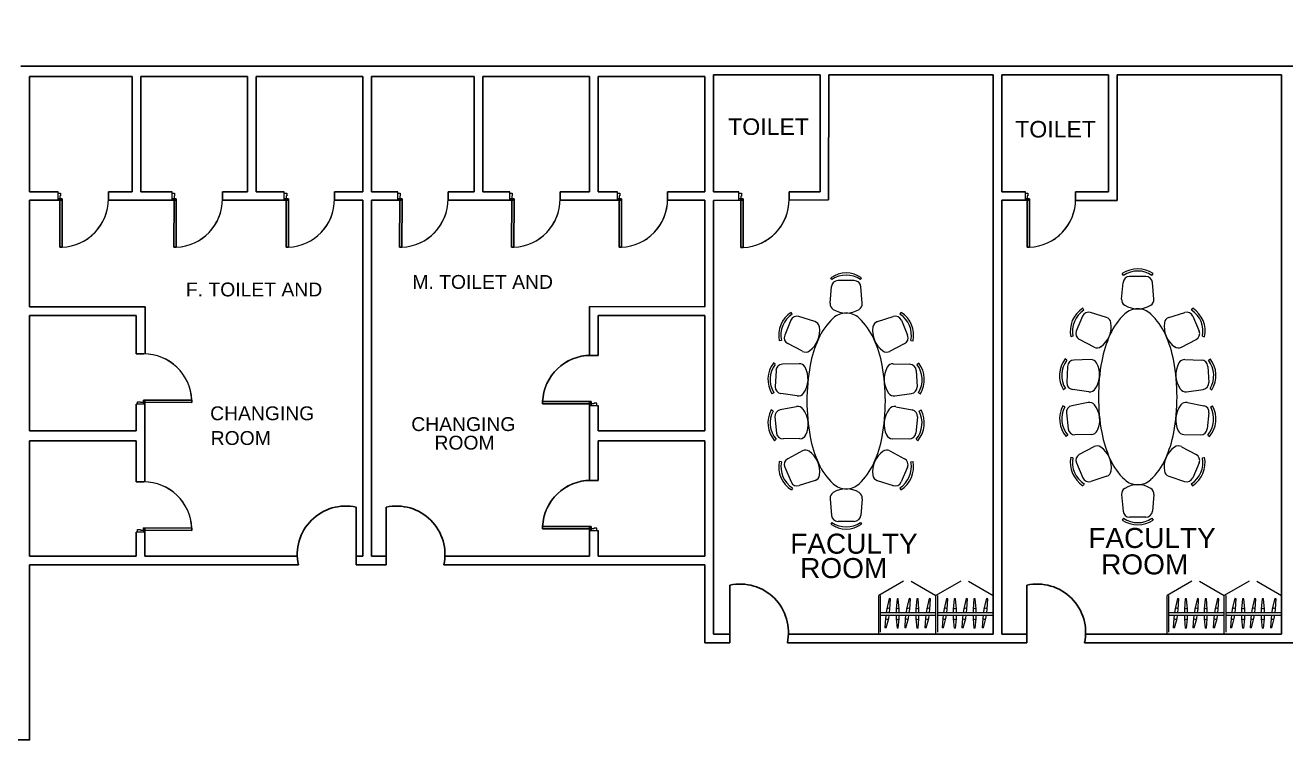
# Model space of a CAD drawing. Header units: millimetres. Extents: x 586 to 1010, y 369 to 668.
# Drawn here: x 705.12 to 726.99, y 563.32 to 575.96 of the extents above; entities that cross this region are included whole.
import ezdxf

# ---------------------------------------------------------------- set-up
doc = ezdxf.new("R2010")
doc.units = ezdxf.units.MM
doc.layers.add('finiture', color=7, linetype='Continuous', lineweight=20)
doc.layers.add('plan line', color=7, linetype='Continuous', lineweight=15)
doc.styles.get("Standard").update_dxf_attribs({"font": 'arial.ttf'})

msp = doc.modelspace()

# ---------------------------------------------------------------- linework, layer by layer
at = {"lineweight": 25}
for p, q in [((705.049, 575.247), (710.98, 575.247)), ((710.98, 575.247), (716.912, 575.247)), ((716.912, 575.247), (721.912, 575.247)), ((721.912, 575.247), (726.912, 575.247)), ((726.912, 575.247), (743.899, 575.248)), ((706.98, 575.072), (705.199, 575.072)), ((705.199, 573.072), (705.199, 575.072)), ((706.98, 573.072), (706.98, 575.072)), ((708.98, 575.072), (707.13, 575.072)), ((707.13, 573.072), (707.13, 575.072)), ((708.98, 575.072), (708.98, 573.072)), ((710.98, 575.072), (709.13, 575.072)), ((710.98, 575.072), (709.13, 575.072)), ((709.13, 575.072), (709.13, 573.072)), ((710.98, 573.072), (710.98, 575.072)), ((710.98, 575.072), (710.98, 573.072)), ((712.912, 575.072), (711.13, 575.072)), ((711.13, 573.072), (711.13, 575.072)), ((712.912, 573.072), (712.912, 575.072)), ((714.912, 575.072), (713.062, 575.072)), ((713.062, 573.072), (713.062, 575.072)), ((714.912, 575.072), (714.912, 573.072)), ((716.912, 575.072), (715.062, 575.072)), ((716.912, 575.072), (715.062, 575.072)), ((715.062, 575.072), (715.062, 573.072)), ((716.912, 573.072), (716.912, 575.072)), ((716.912, 575.072), (716.912, 573.072)), ((717.062, 575.097), (718.912, 575.097)), ((717.062, 573.068), (717.062, 575.097)), ((717.062, 575.068), (717.062, 573.068)), ((718.912, 575.097), (718.912, 573.068)), ((719.062, 575.097), (719.055, 572.932)), ((719.062, 575.097), (721.912, 575.097)), ((721.912, 565.397), (721.912, 575.097)), ((721.912, 565.397), (721.912, 575.097)), ((722.062, 575.097), (723.912, 575.097)), ((722.062, 573.072), (722.062, 575.097)), ((722.062, 575.072), (722.062, 573.072)), ((723.912, 575.097), (723.912, 573.072)), ((724.062, 575.097), (726.912, 575.097)), ((724.062, 575.097), (724.062, 572.919)), ((726.912, 565.397), (726.912, 575.097)), ((726.912, 565.397), (726.912, 575.097)), ((705.696, 573.072), (705.199, 573.072)), ((706.98, 573.072), (706.566, 573.072)), ((706.566, 572.922), (706.566, 573.072)), ((707.674, 573.072), (707.13, 573.072)), ((708.98, 573.072), (708.545, 573.072)), ((708.545, 572.922), (708.545, 573.072)), ((709.618, 573.072), (709.13, 573.072)), ((710.98, 573.072), (710.489, 573.072)), ((710.489, 572.922), (710.489, 573.072)), ((711.588, 573.072), (711.13, 573.072)), ((712.912, 573.072), (712.458, 573.072)), ((712.458, 572.922), (712.458, 573.072)), ((713.531, 573.072), (713.062, 573.072)), ((714.912, 573.072), (714.401, 573.072)), ((714.401, 572.922), (714.401, 573.072)), ((715.394, 573.072), (715.062, 573.072)), ((716.912, 573.072), (716.264, 573.072)), ((716.264, 572.922), (716.264, 573.072)), ((717.503, 573.068), (717.062, 573.068)), ((718.912, 573.068), (718.374, 573.068)), ((718.374, 572.918), (718.374, 573.068)), ((722.471, 573.072), (722.062, 573.072)), ((723.912, 573.072), (723.341, 573.072)), ((723.341, 572.922), (723.341, 573.072)), ((705.199, 571.076), (705.199, 572.922)), ((705.766, 572.922), (705.199, 572.922)), ((707.745, 572.922), (706.566, 572.922)), ((709.689, 572.922), (708.545, 572.922)), ((710.98, 572.922), (710.489, 572.922)), ((710.98, 570.072), (710.98, 572.922)), ((710.98, 572.922), (710.98, 566.75)), ((711.13, 566.75), (711.13, 572.922)), ((711.658, 572.922), (711.13, 572.922)), ((713.602, 572.922), (712.458, 572.922)), ((715.465, 572.922), (714.401, 572.922)), ((716.912, 572.922), (716.264, 572.922)), ((716.912, 571.076), (716.912, 572.922)), ((716.912, 572.922), (716.912, 571.076)), ((717.574, 572.922), (717.062, 572.918)), ((717.062, 565.397), (717.062, 572.918)), ((719.055, 572.932), (718.374, 572.927)), ((722.062, 565.397), (722.062, 572.922)), ((722.542, 572.922), (722.062, 572.922)), ((724.062, 572.919), (723.341, 572.92)), ((707.204, 571.077), (705.199, 571.076)), ((707.204, 571.077), (707.203, 570.258)), ((716.912, 571.076), (714.912, 571.08)), ((714.912, 570.233), (714.912, 571.08)), ((705.199, 570.222), (705.199, 570.926)), ((707.049, 570.926), (705.199, 570.926)), ((705.199, 568.926), (705.199, 570.926)), ((707.049, 570.926), (707.049, 570.259)), ((716.912, 570.926), (715.062, 570.926)), ((715.062, 570.233), (715.062, 570.926)), ((716.912, 568.926), (716.912, 570.926)), ((716.912, 570.926), (716.912, 570.222)), ((716.912, 570.926), (716.912, 568.926)), ((707.179, 570.259), (707.049, 570.259)), ((714.931, 570.233), (715.062, 570.233)), ((707.049, 569.388), (707.049, 568.926)), ((707.201, 569.459), (707.199, 568.75)), ((714.912, 568.926), (714.912, 569.433)), ((715.062, 568.926), (715.062, 569.362)), ((707.049, 568.926), (705.199, 568.926)), ((714.912, 568.066), (714.912, 568.926)), ((716.912, 568.926), (715.062, 568.926)), ((707.049, 568.75), (705.199, 568.75)), ((705.199, 566.75), (705.199, 568.75)), ((707.049, 568.75), (707.049, 568.04)), ((707.199, 568.75), (707.199, 568.04)), ((716.912, 568.75), (715.062, 568.75)), ((715.062, 568.066), (715.062, 568.75)), ((716.912, 566.75), (716.912, 568.75)), ((716.912, 568.75), (716.912, 566.75)), ((707.179, 568.04), (707.049, 568.04)), ((714.931, 568.066), (715.062, 568.066)), ((710.863, 566.6), (710.863, 567.6)), ((711.385, 566.6), (711.385, 567.6)), ((707.049, 567.17), (707.049, 566.75)), ((707.199, 567.241), (707.199, 566.75)), ((714.912, 566.75), (714.912, 567.267)), ((715.062, 566.75), (715.062, 567.196)), ((707.049, 566.75), (705.199, 566.75)), ((707.199, 566.75), (709.843, 566.75)), ((710.863, 566.75), (710.98, 566.75)), ((711.13, 566.75), (711.385, 566.75)), ((712.404, 566.75), (714.912, 566.75)), ((716.912, 566.75), (715.062, 566.75)), ((709.863, 566.6), (705.199, 566.6)), ((711.385, 566.6), (710.863, 566.6)), ((716.912, 566.6), (712.385, 566.6)), ((716.912, 565.247), (716.912, 566.6)), ((717.342, 565.247), (717.342, 566.247)), ((722.496, 565.247), (722.496, 566.247)), ((717.062, 565.397), (717.342, 565.397)), ((718.362, 565.397), (721.912, 565.397)), ((722.062, 565.397), (722.496, 565.397)), ((723.515, 565.397), (726.912, 565.397)), ((716.912, 565.247), (717.342, 565.247)), ((718.342, 565.247), (721.912, 565.247)), ((721.912, 565.247), (722.496, 565.247)), ((723.496, 565.247), (726.912, 565.247)), ((726.912, 565.247), (727.525, 565.247))]:
    msp.add_line(p, q, dxfattribs=at)
for points in [[(705.199, 573.072), (705.199, 575.072)], [(705.199, 571.076), (705.199, 572.922)], [(705.199, 570.222), (705.199, 570.926)], [(705.199, 568.926), (705.199, 570.222)], [(705.199, 566.75), (705.199, 568.75)], [(704.777, 563.564), (705.199, 563.564), (705.199, 566.6)]]:
    msp.add_lwpolyline(points, dxfattribs=at)
for centre, start, end in [((710.681, 566.782), 77.4951, 192.5049), ((711.566, 566.782), 347.4951, 102.5049), ((717.524, 565.429), 347.4951, 102.5049), ((722.677, 565.429), 347.4951, 102.5049)]:
    msp.add_arc(centre, 0.838, start, end, dxfattribs=at)
at = {"color": 254, "lineweight": 25}
for points in [[(671.712, 620.709), (706.735, 621.773), (754.26, 613.83), (814.661, 600.148), (855.757, 598.01), (895.067, 567.065), (920.01, 542.018), (952.008, 521.248), (977.223, 504.653), (979.635, 479.234), (986.344, 463.855), (988.798, 462.385)], [(654.944, 595.472), (670.267, 587.317), (714.302, 595.165), (787.089, 595.165), (819.394, 580.944), (821.03, 562.85), (813.491, 552.788), (808.734, 539.671), (796.407, 534.706), (791.022, 527.249), (791.022, 507.547), (797.301, 476.527), (814.975, 463.89), (836.148, 474.682), (874.022, 478.588), (885.729, 462.733), (863.004, 436.079), (845.789, 420.685), (845.104, 408.675)], [(639.207, 583.438), (644.727, 575.638), (657.796, 553.44), (668.404, 543.929), (682.518, 548.731), (692.984, 555.478), (711.934, 556.583), (734.346, 532.133), (750.593, 477.748), (754.137, 444.164), (776.466, 425.447), (782.617, 412.235)]]:
    msp.add_spline(points, degree=3, dxfattribs=at)
at = {"layer": 'finiture'}
for p, q in [((719.115, 571.548), (719.094, 571.58)), ((719.502, 571.529), (719.221, 571.529)), ((719.608, 571.548), (719.63, 571.58)), ((724.14, 571.21), (724.165, 571.498)), ((724.172, 571.621), (724.151, 571.652)), ((724.559, 571.602), (724.278, 571.602)), ((724.665, 571.621), (724.687, 571.652)), ((724.698, 571.21), (724.673, 571.498)), ((719.083, 571.137), (719.108, 571.426)), ((719.641, 571.137), (719.615, 571.426)), ((723.485, 571.019), (723.464, 571.051)), ((725.353, 571.019), (725.373, 571.051)), ((718.404, 570.842), (718.296, 570.582)), ((718.428, 570.947), (718.407, 570.978)), ((718.82, 570.818), (718.544, 570.906)), ((719.904, 570.818), (720.179, 570.906)), ((720.296, 570.947), (720.316, 570.978)), ((720.319, 570.842), (720.427, 570.582)), ((723.461, 570.914), (723.353, 570.654)), ((723.877, 570.891), (723.601, 570.978)), ((724.961, 570.891), (725.236, 570.978)), ((725.376, 570.914), (725.484, 570.654)), ((718.238, 570.492), (718.201, 570.484)), ((718.605, 570.304), (718.349, 570.438)), ((720.118, 570.304), (720.375, 570.438)), ((720.485, 570.492), (720.522, 570.484)), ((723.295, 570.564), (723.258, 570.556)), ((723.662, 570.376), (723.406, 570.51)), ((725.175, 570.376), (725.432, 570.51)), ((725.542, 570.564), (725.579, 570.556)), ((723.19, 570.15), (723.159, 570.173)), ((725.648, 570.15), (725.678, 570.173)), ((718.133, 570.078), (718.102, 570.101)), ((718.146, 569.971), (718.131, 569.69)), ((718.545, 570.088), (718.256, 570.078)), ((720.179, 570.088), (720.468, 570.078)), ((720.577, 569.971), (720.592, 569.69)), ((720.591, 570.078), (720.621, 570.101)), ((723.203, 570.043), (723.188, 569.762)), ((723.602, 570.16), (723.313, 570.151)), ((725.236, 570.16), (725.525, 570.151)), ((725.634, 570.043), (725.649, 569.762)), ((718.106, 569.585), (718.074, 569.566)), ((718.515, 569.531), (718.229, 569.572)), ((720.208, 569.531), (720.495, 569.572)), ((720.617, 569.585), (720.649, 569.566)), ((723.163, 569.658), (723.131, 569.638)), ((723.572, 569.603), (723.286, 569.644)), ((725.265, 569.603), (725.552, 569.644)), ((725.674, 569.658), (725.706, 569.638)), ((718.501, 569.343), (718.217, 569.288)), ((720.222, 569.343), (720.506, 569.288)), ((723.153, 569.34), (723.12, 569.358)), ((723.558, 569.416), (723.274, 569.36)), ((725.279, 569.416), (725.563, 569.36)), ((725.684, 569.34), (725.718, 569.358)), ((718.096, 569.268), (718.063, 569.286)), ((718.126, 569.165), (718.156, 568.885)), ((720.597, 569.165), (720.568, 568.885)), ((720.627, 569.268), (720.661, 569.286)), ((723.183, 569.237), (723.213, 568.957)), ((725.654, 569.237), (725.625, 568.957)), ((723.617, 568.861), (723.328, 568.855)), ((725.22, 568.861), (725.51, 568.855)), ((718.148, 568.778), (718.119, 568.753)), ((718.56, 568.789), (718.271, 568.783)), ((720.163, 568.789), (720.453, 568.783)), ((720.576, 568.778), (720.604, 568.753)), ((723.205, 568.85), (723.176, 568.825)), ((723.66, 568.65), (723.405, 568.513)), ((725.178, 568.65), (725.432, 568.513)), ((725.633, 568.85), (725.661, 568.825)), ((718.603, 568.578), (718.348, 568.441)), ((720.121, 568.578), (720.375, 568.441)), ((723.295, 568.458), (723.258, 568.465)), ((725.542, 568.458), (725.58, 568.465)), ((718.238, 568.386), (718.201, 568.393)), ((718.297, 568.296), (718.408, 568.038)), ((720.426, 568.296), (720.315, 568.038)), ((720.485, 568.386), (720.522, 568.393)), ((723.354, 568.368), (723.465, 568.11)), ((725.483, 568.368), (725.372, 568.11)), ((718.823, 568.066), (718.549, 567.975)), ((719.9, 568.066), (720.175, 567.975)), ((723.49, 568.005), (723.47, 567.973)), ((723.88, 568.138), (723.606, 568.047)), ((724.957, 568.138), (725.232, 568.047)), ((725.347, 568.005), (725.368, 567.973)), ((718.433, 567.933), (718.413, 567.901)), ((720.29, 567.933), (720.311, 567.901)), ((724.14, 567.819), (724.165, 567.531)), ((724.698, 567.819), (724.673, 567.531)), ((719.083, 567.747), (719.108, 567.459)), ((719.641, 567.747), (719.615, 567.459)), ((719.115, 567.336), (719.094, 567.305)), ((719.502, 567.355), (719.221, 567.355)), ((719.608, 567.336), (719.63, 567.305)), ((724.172, 567.408), (724.151, 567.377)), ((724.559, 567.427), (724.278, 567.427)), ((724.665, 567.408), (724.687, 567.377)), ((720.357, 566.318), (719.927, 566.07)), ((720.49, 566.318), (720.919, 566.07)), ((721.349, 566.318), (720.919, 566.07)), ((721.482, 566.318), (721.912, 566.07)), ((725.357, 566.318), (724.927, 566.07)), ((725.49, 566.318), (725.919, 566.07)), ((726.349, 566.318), (725.919, 566.07)), ((726.482, 566.318), (726.912, 566.07)), ((719.927, 565.397), (719.927, 566.07)), ((719.96, 565.431), (719.96, 566.07)), ((720.11, 566.016), (720.067, 565.839)), ((720.132, 566.013), (720.11, 566.016)), ((720.453, 566.016), (720.409, 565.839)), ((720.475, 566.013), (720.453, 566.016)), ((720.804, 566.016), (720.76, 565.839)), ((720.826, 566.013), (720.804, 566.016)), ((720.919, 565.397), (720.919, 566.07)), ((720.919, 565.397), (720.919, 566.07)), ((720.952, 565.431), (720.952, 566.07)), ((721.102, 566.016), (721.059, 565.839)), ((721.124, 566.013), (721.102, 566.016)), ((721.445, 566.016), (721.401, 565.839)), ((721.467, 566.013), (721.445, 566.016)), ((721.796, 566.016), (721.752, 565.839)), ((721.818, 566.013), (721.796, 566.016)), ((721.912, 565.397), (721.912, 566.07)), ((724.927, 565.397), (724.927, 566.07)), ((724.96, 565.431), (724.96, 566.07)), ((725.11, 566.016), (725.067, 565.839)), ((725.132, 566.013), (725.11, 566.016)), ((725.453, 566.016), (725.409, 565.839)), ((725.475, 566.013), (725.453, 566.016)), ((725.804, 566.016), (725.76, 565.839)), ((725.826, 566.013), (725.804, 566.016)), ((725.919, 565.397), (725.919, 566.07)), ((725.919, 565.397), (725.919, 566.07)), ((725.952, 565.431), (725.952, 566.07)), ((726.102, 566.016), (726.059, 565.839)), ((726.124, 566.013), (726.102, 566.016)), ((726.445, 566.016), (726.401, 565.839)), ((726.467, 566.013), (726.445, 566.016)), ((726.796, 566.016), (726.752, 565.839)), ((726.818, 566.013), (726.796, 566.016)), ((726.912, 565.397), (726.912, 566.07)), ((720.067, 565.839), (720.058, 565.772)), ((720.114, 565.772), (720.121, 565.832)), ((720.121, 565.832), (720.132, 566.013)), ((720.244, 566.011), (720.228, 565.83)), ((720.228, 565.83), (720.228, 565.772)), ((720.266, 566.011), (720.244, 566.011)), ((720.283, 565.83), (720.266, 566.011)), ((720.283, 565.772), (720.283, 565.83)), ((720.409, 565.839), (720.401, 565.772)), ((720.456, 565.772), (720.464, 565.832)), ((720.464, 565.832), (720.475, 566.013)), ((720.586, 566.011), (720.57, 565.83)), ((720.57, 565.83), (720.57, 565.772)), ((720.609, 566.011), (720.586, 566.011)), ((720.625, 565.83), (720.609, 566.011)), ((720.625, 565.772), (720.625, 565.83)), ((720.76, 565.839), (720.752, 565.772)), ((720.808, 565.772), (720.815, 565.832)), ((720.815, 565.832), (720.826, 566.013)), ((721.059, 565.839), (721.05, 565.772)), ((721.106, 565.772), (721.113, 565.832)), ((721.113, 565.832), (721.124, 566.013)), ((721.236, 566.011), (721.22, 565.83)), ((721.22, 565.83), (721.22, 565.772)), ((721.258, 566.011), (721.236, 566.011)), ((721.275, 565.83), (721.258, 566.011)), ((721.275, 565.772), (721.275, 565.83)), ((721.401, 565.839), (721.393, 565.772)), ((721.448, 565.772), (721.456, 565.832)), ((721.456, 565.832), (721.467, 566.013)), ((721.579, 566.011), (721.562, 565.83)), ((721.562, 565.83), (721.562, 565.772)), ((721.601, 566.011), (721.579, 566.011)), ((721.617, 565.83), (721.601, 566.011)), ((721.617, 565.772), (721.617, 565.83)), ((721.752, 565.839), (721.744, 565.772)), ((721.8, 565.772), (721.807, 565.832)), ((721.807, 565.832), (721.818, 566.013)), ((725.067, 565.839), (725.058, 565.772)), ((725.114, 565.772), (725.121, 565.832)), ((725.121, 565.832), (725.132, 566.013)), ((725.244, 566.011), (725.228, 565.83)), ((725.228, 565.83), (725.228, 565.772)), ((725.266, 566.011), (725.244, 566.011)), ((725.283, 565.83), (725.266, 566.011)), ((725.283, 565.772), (725.283, 565.83)), ((725.409, 565.839), (725.401, 565.772)), ((725.456, 565.772), (725.464, 565.832)), ((725.464, 565.832), (725.475, 566.013)), ((725.586, 566.011), (725.57, 565.83)), ((725.57, 565.83), (725.57, 565.772)), ((725.609, 566.011), (725.586, 566.011)), ((725.625, 565.83), (725.609, 566.011)), ((725.625, 565.772), (725.625, 565.83)), ((725.76, 565.839), (725.752, 565.772)), ((725.808, 565.772), (725.815, 565.832)), ((725.815, 565.832), (725.826, 566.013)), ((726.059, 565.839), (726.05, 565.772)), ((726.106, 565.772), (726.113, 565.832)), ((726.113, 565.832), (726.124, 566.013)), ((726.236, 566.011), (726.22, 565.83)), ((726.22, 565.83), (726.22, 565.772)), ((726.258, 566.011), (726.236, 566.011)), ((726.275, 565.83), (726.258, 566.011)), ((726.275, 565.772), (726.275, 565.83)), ((726.401, 565.839), (726.393, 565.772)), ((726.448, 565.772), (726.456, 565.832)), ((726.456, 565.832), (726.467, 566.013)), ((726.579, 566.011), (726.562, 565.83)), ((726.562, 565.83), (726.562, 565.772)), ((726.601, 566.011), (726.579, 566.011)), ((726.617, 565.83), (726.601, 566.011)), ((726.617, 565.772), (726.617, 565.83)), ((726.752, 565.839), (726.744, 565.772)), ((726.8, 565.772), (726.807, 565.832)), ((726.807, 565.832), (726.818, 566.013)), ((719.96, 565.772), (720.919, 565.772)), ((719.96, 565.728), (720.919, 565.728)), ((720.046, 565.675), (720.035, 565.509)), ((720.053, 565.728), (720.046, 565.675)), ((720.057, 565.507), (720.101, 565.668)), ((720.101, 565.668), (720.108, 565.728)), ((720.228, 565.723), (720.228, 565.665)), ((720.228, 565.665), (720.244, 565.5)), ((720.266, 565.5), (720.283, 565.665)), ((720.283, 565.665), (720.283, 565.728)), ((720.388, 565.675), (720.377, 565.509)), ((720.395, 565.728), (720.388, 565.675)), ((720.399, 565.507), (720.443, 565.668)), ((720.443, 565.668), (720.451, 565.728)), ((720.57, 565.728), (720.57, 565.665)), ((720.57, 565.665), (720.586, 565.5)), ((720.609, 565.5), (720.625, 565.665)), ((720.625, 565.665), (720.625, 565.728)), ((720.74, 565.675), (720.729, 565.509)), ((720.746, 565.728), (720.74, 565.675)), ((720.751, 565.507), (720.795, 565.668)), ((720.795, 565.668), (720.802, 565.728)), ((720.952, 565.772), (721.912, 565.772)), ((720.952, 565.728), (721.912, 565.728)), ((721.038, 565.675), (721.027, 565.509)), ((721.045, 565.728), (721.038, 565.675)), ((721.049, 565.507), (721.093, 565.668)), ((721.093, 565.668), (721.1, 565.728)), ((721.22, 565.723), (721.22, 565.665)), ((721.22, 565.665), (721.236, 565.5)), ((721.258, 565.5), (721.275, 565.665)), ((721.275, 565.665), (721.275, 565.728)), ((721.381, 565.675), (721.37, 565.509)), ((721.387, 565.728), (721.381, 565.675)), ((721.391, 565.507), (721.435, 565.668)), ((721.435, 565.668), (721.443, 565.728)), ((721.562, 565.728), (721.562, 565.665)), ((721.562, 565.665), (721.579, 565.5)), ((721.601, 565.5), (721.617, 565.665)), ((721.617, 565.665), (721.617, 565.728)), ((721.732, 565.675), (721.721, 565.509)), ((721.739, 565.728), (721.732, 565.675)), ((721.743, 565.507), (721.787, 565.668)), ((721.787, 565.668), (721.794, 565.728)), ((724.96, 565.772), (725.919, 565.772)), ((724.96, 565.728), (725.919, 565.728)), ((725.046, 565.675), (725.035, 565.509)), ((725.053, 565.728), (725.046, 565.675)), ((725.057, 565.507), (725.101, 565.668)), ((725.101, 565.668), (725.108, 565.728)), ((725.228, 565.723), (725.228, 565.665)), ((725.228, 565.665), (725.244, 565.5)), ((725.266, 565.5), (725.283, 565.665)), ((725.283, 565.665), (725.283, 565.728)), ((725.388, 565.675), (725.377, 565.509)), ((725.395, 565.728), (725.388, 565.675)), ((725.399, 565.507), (725.443, 565.668)), ((725.443, 565.668), (725.451, 565.728)), ((725.57, 565.728), (725.57, 565.665)), ((725.57, 565.665), (725.586, 565.5)), ((725.609, 565.5), (725.625, 565.665)), ((725.625, 565.665), (725.625, 565.728)), ((725.74, 565.675), (725.729, 565.509)), ((725.746, 565.728), (725.74, 565.675)), ((725.751, 565.507), (725.795, 565.668)), ((725.795, 565.668), (725.802, 565.728)), ((725.952, 565.772), (726.912, 565.772)), ((725.952, 565.728), (726.912, 565.728)), ((726.038, 565.675), (726.027, 565.509)), ((726.045, 565.728), (726.038, 565.675)), ((726.049, 565.507), (726.093, 565.668)), ((726.093, 565.668), (726.1, 565.728)), ((726.22, 565.723), (726.22, 565.665)), ((726.22, 565.665), (726.236, 565.5)), ((726.258, 565.5), (726.275, 565.665)), ((726.275, 565.665), (726.275, 565.728)), ((726.381, 565.675), (726.37, 565.509)), ((726.387, 565.728), (726.381, 565.675)), ((726.391, 565.507), (726.435, 565.668)), ((726.435, 565.668), (726.443, 565.728)), ((726.562, 565.728), (726.562, 565.665)), ((726.562, 565.665), (726.579, 565.5)), ((726.601, 565.5), (726.617, 565.665)), ((726.617, 565.665), (726.617, 565.728)), ((726.732, 565.675), (726.721, 565.509)), ((726.739, 565.728), (726.732, 565.675)), ((726.743, 565.507), (726.787, 565.668)), ((726.787, 565.668), (726.794, 565.728)), ((720.057, 565.507), (720.035, 565.509)), ((720.266, 565.5), (720.244, 565.5)), ((720.399, 565.507), (720.377, 565.509)), ((720.609, 565.5), (720.586, 565.5)), ((720.751, 565.507), (720.729, 565.509)), ((721.049, 565.507), (721.027, 565.509)), ((721.258, 565.5), (721.236, 565.5)), ((721.391, 565.507), (721.37, 565.509)), ((721.601, 565.5), (721.579, 565.5)), ((721.743, 565.507), (721.721, 565.509)), ((725.057, 565.507), (725.035, 565.509)), ((725.266, 565.5), (725.244, 565.5)), ((725.399, 565.507), (725.377, 565.509)), ((725.609, 565.5), (725.586, 565.5)), ((725.751, 565.507), (725.729, 565.509)), ((726.049, 565.507), (726.027, 565.509)), ((726.258, 565.5), (726.236, 565.5)), ((726.391, 565.507), (726.37, 565.509)), ((726.601, 565.5), (726.579, 565.5)), ((726.743, 565.507), (726.721, 565.509))]:
    msp.add_line(p, q, dxfattribs=at)
for centre, radius, start, end in [((724.419, 571.26), 0.474, 55.6197, 124.3803), ((719.362, 571.188), 0.474, 55.6197, 124.3803), ((719.221, 571.416), 0.114, 90, 175.0303), ((719.362, 571.188), 0.436, 55.6197, 124.3803), ((719.502, 571.416), 0.114, 4.9697, 90), ((724.278, 571.488), 0.114, 90, 175.0303), ((724.419, 571.26), 0.436, 55.6197, 124.3803), ((724.559, 571.488), 0.114, 4.9697, 90), ((719.196, 571.128), 0.114, 175.0303, 238.407), ((719.527, 571.128), 0.114, 301.593, 4.9697), ((723.722, 570.653), 0.474, 122.9883, 191.749), ((724.253, 571.2), 0.114, 175.0303, 238.407), ((724.419, 571.469), 0.43, 238.407, 301.593), ((724.584, 571.2), 0.114, 301.593, 4.9697), ((725.115, 570.653), 0.474, 348.251, 57.0117), ((718.665, 570.581), 0.474, 122.9883, 191.749), ((718.665, 570.581), 0.436, 122.9883, 191.749), ((718.509, 570.798), 0.114, 72.3384, 157.3686), ((719.886, 570.072), 1.101, 132.8658, 155.9497), ((719.362, 571.397), 0.43, 238.407, 301.593), ((719.362, 570.637), 0.33, 90, 132.8658), ((719.362, 570.637), 0.33, 47.1342, 90), ((718.837, 570.072), 1.101, 24.0503, 47.1342), ((720.214, 570.798), 0.114, 22.6314, 107.6616), ((720.058, 570.581), 0.436, 348.251, 57.0117), ((720.058, 570.581), 0.474, 348.251, 57.0117), ((723.722, 570.653), 0.436, 122.9883, 191.749), ((723.566, 570.87), 0.114, 72.3384, 157.3686), ((723.842, 570.782), 0.114, 8.9617, 72.3384), ((724.943, 570.144), 1.101, 132.8658, 155.9497), ((724.419, 570.709), 0.33, 90, 132.8658), ((724.419, 570.709), 0.33, 47.1342, 90), ((723.894, 570.144), 1.101, 24.0503, 47.1342), ((724.995, 570.782), 0.114, 107.6616, 171.0383), ((725.271, 570.87), 0.114, 22.6314, 107.6616), ((725.115, 570.653), 0.436, 348.251, 57.0117), ((718.473, 570.661), 0.43, 305.7756, 8.9617), ((718.785, 570.71), 0.114, 8.9617, 72.3384), ((720.25, 570.661), 0.43, 171.0383, 234.2244), ((719.938, 570.71), 0.114, 107.6616, 171.0383), ((723.458, 570.611), 0.114, 157.3686, 242.3989), ((723.53, 570.733), 0.43, 305.7756, 8.9617), ((725.307, 570.733), 0.43, 171.0383, 234.2244), ((725.379, 570.611), 0.114, 297.6011, 22.6314), ((718.401, 570.538), 0.114, 157.3686, 242.3989), ((720.736, 569.692), 2.032, 155.9497, 169.5268), ((717.988, 569.692), 2.032, 10.4732, 24.0503), ((720.322, 570.538), 0.114, 297.6011, 22.6314), ((725.793, 569.765), 2.032, 155.9497, 169.5268), ((723.045, 569.765), 2.032, 10.4732, 24.0503), ((718.658, 570.404), 0.114, 242.3989, 305.7756), ((720.066, 570.404), 0.114, 234.2244, 297.6011), ((723.536, 569.885), 0.474, 142.577, 211.3377), ((723.715, 570.477), 0.114, 242.3989, 305.7756), ((725.123, 570.477), 0.114, 234.2244, 297.6011), ((725.301, 569.885), 0.474, 328.6623, 37.423), ((718.479, 569.812), 0.474, 142.577, 211.3377), ((718.479, 569.812), 0.436, 142.577, 211.3377), ((718.259, 569.965), 0.114, 91.9271, 176.9573), ((718.549, 569.975), 0.114, 28.5504, 91.9271), ((718.271, 569.823), 0.43, 325.3643, 28.5504), ((722.089, 569.442), 3.408, 169.5268, 180), ((716.634, 569.442), 3.408, 0, 10.4732), ((720.452, 569.823), 0.43, 151.4496, 214.6357), ((720.175, 569.975), 0.114, 88.0729, 151.4496), ((720.464, 569.965), 0.114, 3.0427, 88.0729), ((720.244, 569.812), 0.436, 328.6623, 37.423), ((720.244, 569.812), 0.474, 328.6623, 37.423), ((723.536, 569.885), 0.436, 142.577, 211.3377), ((723.316, 570.037), 0.114, 91.9271, 176.9573), ((723.606, 570.047), 0.114, 28.5504, 91.9271), ((723.328, 569.896), 0.43, 325.3643, 28.5504), ((727.146, 569.514), 3.408, 169.5268, 180), ((721.692, 569.514), 3.408, 0, 10.4732), ((725.509, 569.896), 0.43, 151.4496, 214.6357), ((725.232, 570.047), 0.114, 88.0729, 151.4496), ((725.521, 570.037), 0.114, 3.0427, 88.0729), ((725.301, 569.885), 0.436, 328.6623, 37.423), ((723.302, 569.756), 0.114, 176.9573, 261.9876), ((725.536, 569.756), 0.114, 278.0124, 3.0427), ((718.245, 569.684), 0.114, 176.9573, 261.9876), ((718.531, 569.644), 0.114, 261.9876, 325.3643), ((720.192, 569.644), 0.114, 214.6357, 278.0124), ((720.479, 569.684), 0.114, 278.0124, 3.0427), ((723.588, 569.716), 0.114, 261.9876, 325.3643), ((727.146, 569.514), 3.408, 180, 190.4732), ((721.692, 569.514), 3.408, 349.5268, 0), ((725.249, 569.716), 0.114, 214.6357, 278.0124), ((718.523, 569.232), 0.114, 37.6293, 101.006), ((718.273, 569.039), 0.43, 334.4433, 37.6293), ((722.089, 569.442), 3.408, 180, 190.4732), ((716.634, 569.442), 3.408, 349.5268, 0), ((720.451, 569.039), 0.43, 142.3707, 205.5567), ((720.2, 569.232), 0.114, 78.994, 142.3707), ((723.537, 569.133), 0.474, 151.656, 220.4166), ((723.537, 569.133), 0.436, 151.656, 220.4166), ((723.296, 569.249), 0.114, 101.006, 186.0363), ((723.58, 569.304), 0.114, 37.6293, 101.006), ((723.33, 569.111), 0.43, 334.4433, 37.6293), ((725.508, 569.111), 0.43, 142.3707, 205.5567), ((725.257, 569.304), 0.114, 78.994, 142.3707), ((725.541, 569.249), 0.114, 353.9637, 78.994), ((725.3, 569.133), 0.436, 319.5834, 28.344), ((725.3, 569.133), 0.474, 319.5834, 28.344), ((718.48, 569.061), 0.474, 151.656, 220.4166), ((718.48, 569.061), 0.436, 151.656, 220.4166), ((718.239, 569.177), 0.114, 101.006, 186.0363), ((720.484, 569.177), 0.114, 353.9637, 78.994), ((720.243, 569.061), 0.436, 319.5834, 28.344), ((720.243, 569.061), 0.474, 319.5834, 28.344), ((718.269, 568.897), 0.114, 186.0363, 271.0666), ((720.455, 568.897), 0.114, 268.9334, 353.9637), ((723.326, 568.969), 0.114, 186.0363, 271.0666), ((723.615, 568.975), 0.114, 271.0666, 334.4433), ((725.793, 569.264), 2.032, 190.4732, 204.0503), ((723.045, 569.264), 2.032, 335.9497, 349.5268), ((725.222, 568.975), 0.114, 205.5567, 268.9334), ((725.512, 568.969), 0.114, 268.9334, 353.9637), ((718.558, 568.902), 0.114, 271.0666, 334.4433), ((720.736, 569.192), 2.032, 190.4732, 204.0503), ((717.988, 569.192), 2.032, 335.9497, 349.5268), ((720.165, 568.902), 0.114, 205.5567, 268.9334), ((723.714, 568.55), 0.114, 54.8741, 118.2508), ((723.532, 568.292), 0.43, 351.688, 54.8741), ((725.306, 568.292), 0.43, 125.1259, 188.312), ((725.124, 568.55), 0.114, 61.7492, 125.1259), ((718.402, 568.341), 0.114, 118.2508, 203.281), ((718.657, 568.478), 0.114, 54.8741, 118.2508), ((718.475, 568.219), 0.43, 351.688, 54.8741), ((720.249, 568.219), 0.43, 125.1259, 188.312), ((720.067, 568.478), 0.114, 61.7492, 125.1259), ((720.321, 568.341), 0.114, 336.719, 61.7492), ((723.723, 568.374), 0.474, 168.9007, 237.6614), ((723.723, 568.374), 0.436, 168.9007, 237.6614), ((723.459, 568.413), 0.114, 118.2508, 203.281), ((724.943, 568.885), 1.101, 204.0503, 227.1342), ((723.894, 568.885), 1.101, 312.8658, 335.9497), ((725.114, 568.374), 0.436, 302.3386, 11.0993), ((725.114, 568.374), 0.474, 302.3386, 11.0993), ((725.379, 568.413), 0.114, 336.719, 61.7492), ((718.666, 568.302), 0.474, 168.9007, 237.6614), ((718.666, 568.302), 0.436, 168.9007, 237.6614), ((719.886, 568.813), 1.101, 204.0503, 227.1342), ((718.837, 568.813), 1.101, 312.8658, 335.9497), ((720.057, 568.302), 0.436, 302.3386, 11.0993), ((720.057, 568.302), 0.474, 302.3386, 11.0993), ((723.845, 568.246), 0.114, 288.3113, 351.688), ((724.993, 568.246), 0.114, 188.312, 251.6887), ((718.513, 568.083), 0.114, 203.281, 288.3113), ((718.788, 568.174), 0.114, 288.3113, 351.688), ((719.362, 568.248), 0.33, 227.1342, 270), ((719.362, 568.248), 0.33, 270, 312.8658), ((719.936, 568.174), 0.114, 188.312, 251.6887), ((720.21, 568.083), 0.114, 251.6887, 336.719), ((723.57, 568.155), 0.114, 203.281, 288.3113), ((724.419, 568.32), 0.33, 227.1342, 270), ((724.419, 567.56), 0.43, 58.407, 121.593), ((724.419, 568.32), 0.33, 270, 312.8658), ((725.267, 568.155), 0.114, 251.6887, 336.719), ((719.196, 567.757), 0.114, 121.593, 184.9697), ((719.362, 567.488), 0.43, 58.407, 121.593), ((719.527, 567.757), 0.114, 355.0303, 58.407), ((724.253, 567.829), 0.114, 121.593, 184.9697), ((724.584, 567.829), 0.114, 355.0303, 58.407), ((719.221, 567.469), 0.114, 184.9697, 270), ((719.362, 567.696), 0.436, 235.6197, 304.3803), ((719.502, 567.469), 0.114, 270, 355.0303), ((724.419, 567.769), 0.474, 235.6197, 304.3803), ((724.278, 567.541), 0.114, 184.9697, 270), ((724.419, 567.769), 0.436, 235.6197, 304.3803), ((724.559, 567.541), 0.114, 270, 355.0303), ((719.362, 567.696), 0.474, 235.6197, 304.3803), ((720.09, 565.807), 0.04, 39.2745, 126.4801), ((720.255, 565.802), 0.04, 46.3972, 133.6028), ((720.433, 565.807), 0.04, 39.2745, 126.4801), ((720.598, 565.802), 0.04, 46.3972, 133.6028), ((720.784, 565.807), 0.04, 39.2745, 126.4801), ((721.082, 565.807), 0.04, 39.2745, 126.4801), ((721.247, 565.802), 0.04, 46.3972, 133.6028), ((721.425, 565.807), 0.04, 39.2745, 126.4801), ((721.59, 565.802), 0.04, 46.3972, 133.6028), ((721.776, 565.807), 0.04, 39.2745, 126.4801), ((725.09, 565.807), 0.04, 39.2745, 126.4801), ((725.255, 565.802), 0.04, 46.3972, 133.6028), ((725.433, 565.807), 0.04, 39.2745, 126.4801), ((725.598, 565.802), 0.04, 46.3972, 133.6028), ((725.784, 565.807), 0.04, 39.2745, 126.4801), ((726.082, 565.807), 0.04, 39.2745, 126.4801), ((726.247, 565.802), 0.04, 46.3972, 133.6028), ((726.425, 565.807), 0.04, 39.2745, 126.4801), ((726.59, 565.802), 0.04, 46.3972, 133.6028), ((726.776, 565.807), 0.04, 39.2745, 126.4801), ((720.077, 565.7), 0.04, 219.2745, 306.4801), ((720.255, 565.694), 0.04, 226.3972, 313.6028), ((720.419, 565.7), 0.04, 219.2745, 306.4801), ((720.598, 565.694), 0.04, 226.3972, 313.6028), ((720.771, 565.7), 0.04, 219.2745, 306.4801), ((721.069, 565.7), 0.04, 219.2745, 306.4801), ((721.247, 565.694), 0.04, 226.3972, 313.6028), ((721.411, 565.7), 0.04, 219.2745, 306.4801), ((721.59, 565.694), 0.04, 226.3972, 313.6028), ((721.763, 565.7), 0.04, 219.2745, 306.4801), ((725.077, 565.7), 0.04, 219.2745, 306.4801), ((725.255, 565.694), 0.04, 226.3972, 313.6028), ((725.419, 565.7), 0.04, 219.2745, 306.4801), ((725.598, 565.694), 0.04, 226.3972, 313.6028), ((725.771, 565.7), 0.04, 219.2745, 306.4801), ((726.069, 565.7), 0.04, 219.2745, 306.4801), ((726.247, 565.694), 0.04, 226.3972, 313.6028), ((726.411, 565.7), 0.04, 219.2745, 306.4801), ((726.59, 565.694), 0.04, 226.3972, 313.6028), ((726.763, 565.7), 0.04, 219.2745, 306.4801)]:
    msp.add_arc(centre, radius, start, end, dxfattribs=at)
at = {"layer": 'plan line'}
for p, q in [((705.696, 572.922), (705.696, 573.072)), ((705.697, 573.049), (705.737, 573.049)), ((705.737, 573.049), (705.737, 572.999)), ((707.674, 572.922), (707.674, 573.072)), ((707.675, 573.049), (707.715, 573.049)), ((707.715, 573.049), (707.715, 572.999)), ((709.618, 572.922), (709.618, 573.072)), ((709.619, 573.049), (709.659, 573.049)), ((709.659, 573.049), (709.659, 572.999)), ((711.588, 572.922), (711.588, 573.072)), ((711.589, 573.049), (711.629, 573.049)), ((711.629, 573.049), (711.629, 572.999)), ((713.531, 572.922), (713.531, 573.072)), ((713.532, 573.049), (713.572, 573.049)), ((713.572, 573.049), (713.572, 572.999)), ((715.394, 572.922), (715.394, 573.072)), ((715.395, 573.049), (715.435, 573.049)), ((715.435, 573.049), (715.435, 572.999)), ((717.503, 572.918), (717.503, 573.068)), ((717.504, 573.045), (717.544, 573.045)), ((717.544, 573.045), (717.544, 572.995)), ((722.471, 572.922), (722.471, 573.072)), ((722.472, 573.049), (722.512, 573.049)), ((722.512, 573.049), (722.512, 572.999)), ((705.726, 572.949), (705.696, 572.949)), ((705.726, 572.949), (705.725, 572.109)), ((705.727, 572.999), (705.726, 572.949)), ((705.766, 572.949), (705.726, 572.949)), ((705.737, 572.999), (705.727, 572.999)), ((705.765, 572.109), (705.766, 572.949)), ((707.705, 572.949), (707.675, 572.949)), ((707.705, 572.949), (707.704, 572.109)), ((707.715, 572.999), (707.705, 572.999)), ((707.705, 572.999), (707.705, 572.949)), ((707.745, 572.949), (707.705, 572.949)), ((707.744, 572.109), (707.745, 572.949)), ((709.649, 572.949), (709.619, 572.949)), ((709.649, 572.949), (709.648, 572.109)), ((709.659, 572.999), (709.649, 572.999)), ((709.649, 572.999), (709.649, 572.949)), ((709.689, 572.949), (709.649, 572.949)), ((709.688, 572.109), (709.689, 572.949)), ((711.619, 572.949), (711.589, 572.949)), ((711.619, 572.949), (711.617, 572.109)), ((711.629, 572.999), (711.619, 572.999)), ((711.619, 572.999), (711.619, 572.949)), ((711.659, 572.949), (711.619, 572.949)), ((711.657, 572.109), (711.659, 572.949)), ((713.562, 572.949), (713.532, 572.949)), ((713.562, 572.949), (713.56, 572.109)), ((713.572, 572.999), (713.562, 572.999)), ((713.562, 572.999), (713.562, 572.949)), ((713.602, 572.949), (713.562, 572.949)), ((713.6, 572.109), (713.602, 572.949)), ((715.425, 572.949), (715.395, 572.949)), ((715.425, 572.949), (715.424, 572.109)), ((715.435, 572.999), (715.425, 572.999)), ((715.425, 572.999), (715.425, 572.949)), ((715.465, 572.949), (715.425, 572.949)), ((715.464, 572.109), (715.465, 572.949)), ((717.534, 572.945), (717.504, 572.945)), ((717.534, 572.945), (717.533, 572.105)), ((717.544, 572.995), (717.534, 572.995)), ((717.534, 572.995), (717.534, 572.945)), ((717.574, 572.945), (717.534, 572.945)), ((717.573, 572.105), (717.574, 572.945)), ((722.502, 572.949), (722.472, 572.949)), ((722.502, 572.949), (722.5, 572.109)), ((722.512, 572.999), (722.502, 572.999)), ((722.502, 572.999), (722.502, 572.949)), ((722.542, 572.949), (722.502, 572.949)), ((722.54, 572.109), (722.542, 572.949)), ((705.725, 572.109), (705.765, 572.109)), ((707.704, 572.109), (707.744, 572.109)), ((709.648, 572.109), (709.688, 572.109)), ((711.617, 572.109), (711.657, 572.109)), ((713.56, 572.109), (713.6, 572.109)), ((715.424, 572.109), (715.464, 572.109)), ((717.533, 572.105), (717.573, 572.105)), ((722.5, 572.109), (722.54, 572.109)), ((707.199, 569.388), (707.049, 569.388)), ((707.073, 569.389), (707.073, 569.429)), ((707.073, 569.429), (707.123, 569.429)), ((707.123, 569.429), (707.123, 569.419)), ((707.123, 569.419), (707.173, 569.419)), ((708.013, 569.458), (707.173, 569.459)), ((707.173, 569.459), (707.173, 569.419)), ((707.173, 569.419), (707.173, 569.389)), ((707.173, 569.419), (708.013, 569.418)), ((708.013, 569.418), (708.013, 569.458)), ((714.098, 569.432), (714.938, 569.433)), ((714.098, 569.392), (714.098, 569.432)), ((714.938, 569.393), (714.098, 569.392)), ((714.912, 569.362), (715.062, 569.362)), ((714.938, 569.433), (714.938, 569.393)), ((714.988, 569.393), (714.938, 569.393)), ((714.938, 569.393), (714.938, 569.363)), ((715.038, 569.403), (714.988, 569.403)), ((714.988, 569.403), (714.988, 569.393)), ((715.038, 569.363), (715.038, 569.403)), ((707.199, 567.17), (707.049, 567.17)), ((707.073, 567.171), (707.073, 567.211)), ((707.073, 567.211), (707.123, 567.211)), ((707.123, 567.211), (707.123, 567.201)), ((707.123, 567.201), (707.173, 567.201)), ((708.013, 567.239), (707.173, 567.241)), ((707.173, 567.241), (707.173, 567.201)), ((707.173, 567.201), (707.173, 567.171)), ((707.173, 567.201), (708.013, 567.199)), ((708.013, 567.199), (708.013, 567.239)), ((714.098, 567.265), (714.938, 567.267)), ((714.098, 567.225), (714.098, 567.265)), ((714.938, 567.227), (714.098, 567.225)), ((714.912, 567.196), (715.062, 567.196)), ((714.938, 567.267), (714.938, 567.227)), ((714.988, 567.227), (714.938, 567.227)), ((714.938, 567.227), (714.938, 567.197)), ((715.038, 567.237), (714.988, 567.237)), ((714.988, 567.237), (714.988, 567.227)), ((715.038, 567.197), (715.038, 567.237))]:
    msp.add_line(p, q, dxfattribs=at)
for points in [[(705.697, 573.049), (705.737, 573.049), (705.737, 572.999), (705.727, 572.999), (705.726, 572.949), (705.696, 572.949)], [(707.675, 573.049), (707.715, 573.049), (707.715, 572.999), (707.705, 572.999), (707.705, 572.949), (707.675, 572.949)], [(709.619, 573.049), (709.659, 573.049), (709.659, 572.999), (709.649, 572.999), (709.649, 572.949), (709.619, 572.949)], [(711.589, 573.049), (711.629, 573.049), (711.629, 572.999), (711.619, 572.999), (711.619, 572.949), (711.589, 572.949)], [(713.532, 573.049), (713.572, 573.049), (713.572, 572.999), (713.562, 572.999), (713.562, 572.949), (713.532, 572.949)], [(715.395, 573.049), (715.435, 573.049), (715.435, 572.999), (715.425, 572.999), (715.425, 572.949), (715.395, 572.949)], [(717.504, 573.045), (717.544, 573.045), (717.544, 572.995), (717.534, 572.995), (717.534, 572.945), (717.504, 572.945)], [(722.472, 573.049), (722.512, 573.049), (722.512, 572.999), (722.502, 572.999), (722.502, 572.949), (722.472, 572.949)], [(707.073, 569.389), (707.073, 569.429), (707.123, 569.429), (707.123, 569.419), (707.173, 569.419), (707.173, 569.389)], [(715.038, 569.363), (715.038, 569.403), (714.988, 569.403), (714.988, 569.393), (714.938, 569.393), (714.938, 569.363)], [(707.073, 567.171), (707.073, 567.211), (707.123, 567.211), (707.123, 567.201), (707.173, 567.201), (707.173, 567.171)], [(715.038, 567.197), (715.038, 567.237), (714.988, 567.237), (714.988, 567.227), (714.938, 567.227), (714.938, 567.197)]]:
    msp.add_lwpolyline(points, dxfattribs=at)
for points in [[(705.726, 572.949), (705.766, 572.949), (705.765, 572.109), (705.725, 572.109)], [(707.705, 572.949), (707.745, 572.949), (707.744, 572.109), (707.704, 572.109)], [(709.649, 572.949), (709.689, 572.949), (709.688, 572.109), (709.648, 572.109)], [(711.619, 572.949), (711.659, 572.949), (711.657, 572.109), (711.617, 572.109)], [(713.562, 572.949), (713.602, 572.949), (713.6, 572.109), (713.56, 572.109)], [(715.425, 572.949), (715.465, 572.949), (715.464, 572.109), (715.424, 572.109)], [(717.534, 572.945), (717.574, 572.945), (717.573, 572.105), (717.533, 572.105)], [(722.502, 572.949), (722.542, 572.949), (722.54, 572.109), (722.5, 572.109)], [(707.173, 569.419), (707.173, 569.459), (708.013, 569.458), (708.013, 569.418)], [(714.938, 569.393), (714.938, 569.433), (714.098, 569.432), (714.098, 569.392)], [(707.173, 567.201), (707.173, 567.241), (708.013, 567.239), (708.013, 567.199)], [(714.938, 567.227), (714.938, 567.267), (714.098, 567.265), (714.098, 567.225)]]:
    msp.add_lwpolyline(points, close=True, dxfattribs=at)
for points in [[(705.765, 572.109, 0.403785), (706.566, 572.947)], [(707.744, 572.109, 0.403785), (708.545, 572.947)], [(709.688, 572.109, 0.403785), (710.489, 572.947)], [(711.657, 572.109, 0.403785), (712.458, 572.947)], [(713.6, 572.109, 0.403785), (714.402, 572.947)], [(715.464, 572.109, 0.403785), (716.265, 572.947)], [(717.573, 572.105, 0.403785), (718.374, 572.943)], [(722.54, 572.109, 0.403785), (723.342, 572.947)], [(708.013, 569.458, 0.403785), (707.174, 570.259)], [(714.098, 569.432, -0.403785), (714.937, 570.233)], [(708.013, 567.239, 0.403785), (707.174, 568.04)], [(714.098, 567.265, -0.403785), (714.937, 568.066)]]:
    msp.add_lwpolyline(points, format="xyb", dxfattribs=at)
for centre, start, end in [((705.731, 572.943), 272.3305, 359.9316), ((707.71, 572.943), 272.3305, 359.9316), ((709.654, 572.943), 272.3305, 359.9316), ((711.623, 572.943), 272.3305, 359.9316), ((713.566, 572.943), 272.3305, 359.9316), ((715.43, 572.943), 272.3305, 359.9316), ((717.539, 572.939), 272.3305, 359.9316), ((722.507, 572.943), 272.3305, 359.9316), ((707.178, 569.424), 2.3305, 89.9316), ((714.932, 569.398), 90.0684, 177.6695), ((707.178, 567.205), 2.3305, 89.9316), ((714.932, 567.231), 90.0684, 177.6695)]:
    msp.add_arc(centre, 0.835, start, end, dxfattribs=at)

# ---------------------------------------------------------------- texts
at = {"lineweight": 25}
for s, height, p in [('TOILET', 0.2864, (717.316, 574.056)), ('TOILET', 0.2864, (722.294, 574.012)), ('F. TOILET AND ', 0.23985, (707.911, 571.256)), ('M. TOILET AND ', 0.23985, (711.838, 571.387)), ('CHANGING', 0.2398, (708.332, 569.109)), ('CHANGING', 0.2398, (711.82, 568.921)), ('ROOM ', 0.2398, (708.341, 568.68)), ('ROOM ', 0.2398, (712.222, 568.6)), ('FACULTY', 0.3473, (718.392, 566.794)), ('FACULTY', 0.3473, (723.562, 566.893)), ('ROOM', 0.3473, (718.565, 566.371)), ('ROOM', 0.3473, (723.785, 566.435))]:
    msp.add_text(s, height=height, dxfattribs=at).set_placement(p)

doc.saveas('drawing.dxf')
